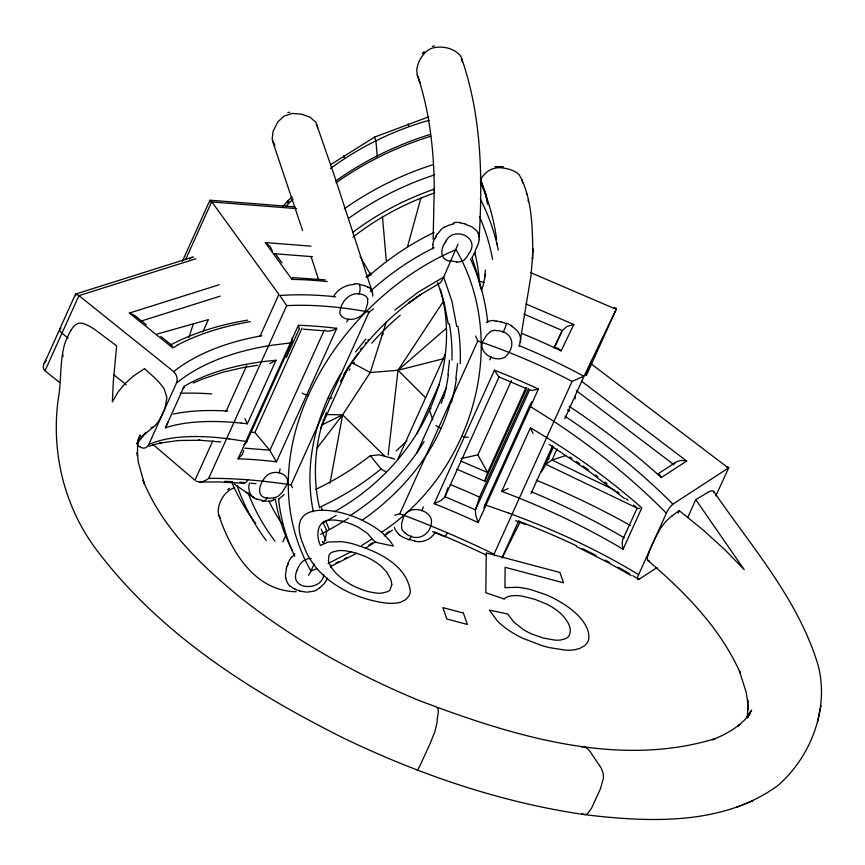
<?xml version="1.0" encoding="UTF-8"?>
<svg xmlns="http://www.w3.org/2000/svg" width="865" height="865" viewBox="0 0 865 865"><rect width="100%" height="100%" fill="white"/><g stroke="black" fill="none" stroke-linecap="round" stroke-linejoin="round"><path stroke-width="1.3" d="M434.284 188.289L433.127 239.162M209.881 200.485L210.271 201.967M447.259 532.764L445.237 536.462M532.808 250.904C532.364 225.484 531.878 197.155 519.087 174.568C514.47 170.232 508.004 168.578 501.873 167.864C493.039 166.621 484.411 171.886 480.626 179.769M532.548 257.316L530.948 275.794L519.292 346.454M713.863 492.563L713.322 490.877A20.09 4.714 -59.3 0 0 712.911 490.714L710.911 491.017A97.821 22.966 -59.3 0 0 707.905 492.347L695.763 499.635L687.599 517.724M479.178 237.248C482.767 177.303 481.61 115.834 461.672 58.528M71.081 330.106A72.909 56.387 80.2 0 0 67.903 336.301L66.778 338.723A78.899 61.026 80.2 0 0 64.659 344.021C59.577 362.067 61.588 381.443 58.139 399.835C50.884 453.822 65.124 509.863 98.859 552.886C162.177 635.667 252.71 692.735 344.8 738.721C421.017 775.202 502.078 802.807 585.897 814.819C650.134 822.431 723.518 825.567 778.251 785.258C811.143 756.356 829.492 708.284 818.063 665.12C798.395 599.542 751.75 547.069 713.787 491.547M372.696 296.198L372.75 295.289A17.776 12.272 -33 0 0 372.415 292.478M449.476 360.186L447.951 374.653M575.084 398.895L575.268 396.224M457.563 363.635L455.877 378.546M168.113 421.72L165.453 427.764L168.61 426.791A337.274 115.272 27.4 0 1 241.249 423.115M747.101 717.496L747.922 709.592L747.652 700.077L747.922 709.592M484.66 276.649L485.416 269.966M330.992 567.624L331.133 565.926A18.9 17.3 -10 0 0 331.133 565.332M388.125 455.033L398.03 370.252L443.075 301.842M299.333 328.689L298.349 325.359L238.037 458.818A335.004 139.892 24.3 0 1 276.465 461.834L336.745 328.322A335.004 139.892 24.3 0 0 298.328 325.294M520.471 341.87C521.671 335.371 517.183 329.446 511.799 326.386M261.879 335.728A347.265 177.206 20 0 0 173.649 371.582L78.672 295.397L75.806 293.97L75.688 295.852M329.998 483.157L342.616 414.865L370.252 372.523L386.406 321.639M433.073 244.676L432.857 248.677M817.49 722.221L821.026 705.429M747.241 717.539L748.095 713.679L747.165 717.334M485.654 274.173L483.038 285.558A7.915 0.746 -68.2 0 1 481.383 290.629M249.542 483.081C247.336 489.439 250.158 497.321 256.959 499.343M458.028 244.114L443.669 277.092A15.981 5.363 -75.1 0 1 440.523 282.455A11.342 3.806 -75.1 0 1 439.701 283.255L420.574 294.608L408.777 302.966L420.887 294.392C387.769 316.731 359.505 346.595 340.313 381.714M286.51 568.683L285.472 574.641A21.074 19.03 -15.1 0 0 285.742 578.274M407.599 246.428L420.833 198.247M322.569 422.542C314.406 450.124 312.946 479.815 319.563 507.874M442.934 397.986L441.28 403.458M450.546 402.614C436.868 451.011 403.036 491.817 362.197 520.222M323.002 421.104L323.445 419.666M188.905 337.512L193.436 323.575M447.854 487.871L444.967 496.715L475.447 509.788L479.567 497.148L528.591 388.558M456.731 469.187L484.778 481.21L487.611 472.539L525.888 387.747M323.467 420.974L326.332 412.594M137.07 443.204L140.195 434.998L137.751 443.496L138.768 437.409L137.535 446.459L137.503 455.844L137.221 452.482L138.389 462.548L144.304 483.567L142.963 480.216C162.404 528.31 201.08 565.364 240.492 597.618C294.63 640.403 355.526 674.17 419.19 700.531C511.312 735.477 617.318 768.671 715.29 738.624L712.479 739.726L722.762 735.282L731.974 730.146L740.116 724.308L737.78 726.265L744.679 719.918L750.452 712.922L746.982 717.691L751.599 710.165L748.225 716.836M287.342 566.143L288.24 563.937M296.76 570.965C298.966 564.78 303.669 557.633 311.173 558.595M292.64 277.903L292.067 279.211M748.171 716.577L749.987 712.057L747.522 717.853M477.383 246.071L475.339 250.439M323.769 574.793C322.039 591.098 290.813 590.406 296.079 572.954A31.919 26.458 -22.9 0 1 296.814 570.976M75.396 294.338L47.316 356.802C46.007 360.197 40.547 367.074 45.002 370.793L59.728 382.611M381.454 532.343C471.382 473.447 510.988 344.854 456.071 249.617C339.999 298.306 242.546 449.238 310.924 571.095A11.526 3.871 -75.1 0 1 308.513 575.268M340.994 373.529C316.039 414.432 303.377 464.289 313.357 511.799M45.002 370.793L78.942 295.614L195.847 258.776M182.385 261.262L209.946 200.226M185.629 259.489L211.709 201.718L210.217 200.226L294.987 206.876M139.762 446.654A8.39 6.488 80.2 0 0 148.694 444.653L176.417 383.13L177.92 381.919A339.491 173.952 19.9 0 1 271.437 345.34L291.473 342.778L246.86 441.582A7.839 5.968 81.6 0 1 243.93 444.632M202.853 331.89L208.4 319.607L157.052 334.063M165.453 427.764L184.159 386.341L187.813 384.255A337.274 165.118 21 0 1 269.329 360.921L276.054 360.251L247.358 423.785L241.238 423.104M212.758 440.891L194.971 480.28L153.159 444.642M226.089 411.351L246.655 365.808M259.997 336.269L278.887 294.414L211.903 201.956L296.641 208.627M196.031 481.081C200.215 483.297 205.189 480.983 208.66 478.41L286.672 305.637L279.817 295.506A340.432 166.577 28.9 0 1 335.631 296.771M286.283 357.613L299.258 328.873M244.622 448.146L269.631 450.157L254.905 432.511L302.058 328.073M292.413 487.709L291.018 484.887L369.031 312.114L373.496 308.935M320.634 428.337L348.606 366.371M282.823 541.955L285.937 535.046M314.157 563.926L310.924 571.095L316.677 568.683M397.9 459.077L445.075 354.574M416.962 433.689L439.117 384.611M416.649 453.476L446.102 388.234M394.721 515.226L399.781 513.767L477.794 340.994L475.609 336.053M434.176 503.711L494.456 370.198A335.004 139.892 24.3 0 1 538.419 389.045L478.14 522.568A335.004 139.892 24.3 0 0 434.176 503.711L441.064 500.446L444.794 497.17L499.192 376.664M460.786 461.034L487.611 472.539L477.891 454.86L511.475 380.492M484.778 481.21L526.936 387.834M555.287 345.968L561.926 331.273L554.011 347.698M532.007 401.587A7.839 1.838 -59.3 0 0 529.51 406.02L484.941 504.803L508.804 513.129M501.765 491.342L530.45 427.797L537.889 432.23A337.274 147.764 30.2 0 1 636.737 503.462L641.787 507.852L623.081 549.275L617.545 545.988A337.274 132.626 18.5 0 0 509.799 494.423L501.765 491.342L508.144 488.574M494.704 555.763L494.023 554.184L572.035 381.411L583.778 376.221A340.432 174.633 24.6 0 0 519.011 345.568M502.068 557.698L518.74 520.762M530.959 493.688L552.638 445.68M564.867 418.595L584.318 375.518L616.215 309.324L530.829 272.702M553.438 447L545.145 465.478A7.947 1.871 -59.3 0 1 541.317 471.814M585.854 375.313L589.584 367.063A7.947 1.871 -59.3 0 0 590.373 362.23M586.329 375.529L616.345 309.043L616.064 308.048L614.215 307.724M557.017 449.011L552.032 460.061L545.674 464.202L636.294 507.712M638.997 579.215A8.39 1.968 -59.3 0 1 638.586 574.738L666.374 513.226A8.39 1.968 -59.3 0 1 672.84 504.263M678.106 513.064L679.209 510.62L703.375 530.191L725.259 550.097L744.224 569.657L695.763 499.635M715.766 495.948L728.817 467.651M652.48 543.977L652.751 543.371A73.103 17.17 -59.3 0 1 655.486 537.522L660.352 528.569L665.12 522.244A24.134 5.666 -59.3 0 1 666.147 521.152L669.24 518.232A95.561 22.436 -59.3 0 1 672.148 515.821M287.18 202.907L288.305 200.464L292.143 196.798M137.243 443.258L139.881 437.517L138.184 440.718M435.3 238.221L436.317 236.177M521.649 333.371A364.306 186.883 24.6 0 1 553.946 347.481L561.115 350.876L573.83 324.494L525.985 303.972M502.197 557.795L520.168 521.909M44.126 363.603L46.245 360.64M444.729 243.238C440.22 249.542 440.285 260.311 450.124 261.068M333.36 296.836C337.426 289.407 345.568 284.758 353.969 284.477M424.088 441.528C405.966 472.009 379.389 496.748 349.752 515.897M71.103 330.127C73.244 326.246 77.126 322.126 82.024 323.24A20.09 15.538 80.2 0 1 83.483 323.575L88.619 325.77A97.821 75.666 80.2 0 1 94.847 329.565L116.645 345.859L113.337 381.422L112.353 401.879L117.683 392.569L124.852 383.768L133.74 375.81L144.39 368.75M445.799 241.346C453.541 225.387 481.524 237.615 468.635 253.834A22.836 19.495 -16.3 0 1 464.483 259.63M435.117 532.364C431.17 539.414 422.639 543.058 414.789 541.252M471.987 257.435L474.658 253.294M136.811 443.972L145.579 432.868L141.817 436.555L155.365 425.439L159.084 420.65A70.346 54.409 80.2 0 0 162.263 414.476L162.825 413.275A73.103 56.549 80.2 0 0 165.204 407.339L166.902 397.543L164.35 389.272A24.134 18.673 80.2 0 0 163.334 387.639L159.603 382.914A95.561 73.914 80.2 0 0 155.549 378.643L144.552 368.652M437.636 233.95L441.41 229.268A21.074 17.7 -5.8 0 1 444.415 226.922M673.619 464.3C676.571 460.407 682.236 459.866 686.669 461.045L661.368 477.512L654.773 471.641A371.463 164.739 32 0 0 569.105 406.291M291.938 557.255L294.846 553.849M355.569 351.914L365.733 339.242M317.228 447.897L342.616 414.865L384.784 456.19M360.435 349.546L361.635 347.989M422.434 53.652L424.131 51.478M365.333 343.394L365.96 342.627M285.645 206.519L293.116 199.004M367.863 340.356L368.501 339.599M437.139 707.927C440.015 709.051 436.793 717.939 437.139 721.442A95.604 12.207 -69.1 0 1 436.901 723.129L434.836 731.801L430.089 743.63L419.298 767.104L417.46 770.088L416.638 769.493M282.887 206.248L288.305 200.464L289.018 202.518M284.131 494.704L278.671 499.137M424.769 52.906L427.883 50.311A16.003 13.581 -20 0 1 432.316 48.116C441.81 45.553 453.595 47.867 460.169 55.511A16.003 13.581 -20 0 1 461.91 59.339L462.288 61.945M396.321 450.816L406.896 440.815M366.003 277.395L370.793 272.994M370.274 291.343C389.445 274.054 410.832 259.143 434.014 247.758M367.982 276.811C387.877 259.1 410.086 243.908 434.154 232.447M445.626 328.884L398.03 370.252L370.252 372.523L351.471 362.392M170.405 345.049C174.449 344.875 169.799 350.974 177.66 344.951M394.829 310.07L418.228 292.143L443.669 277.092L451.887 301.085L456.709 326.505M672.148 515.821L679.209 510.62M352.963 237.14C377.475 218.012 405.274 203.221 434.598 192.938M276.054 360.251L269.772 363.635M330.517 168.48C359.991 146.747 393.986 130.161 429.267 120.257M385.952 533.705L389.261 531.326M227.592 489.677L229.441 488.347M238.037 458.818L242.351 454.525L243.844 450.222M384.287 535.954L392.45 530.169M335.89 180.904C364.522 160.501 396.505 144.909 430.067 134.475M330.538 164.707L374.534 137.124L428.132 117.034M371.734 539.09L361.721 545.491M675.284 462.602L657.562 474.139M657.054 567.548L638.943 579.334A347.265 133.783 16.8 0 0 632.845 575.647M581.475 746.938L584.524 746.473L588.503 749.62A95.572 50.17 -82.2 0 1 589.908 751.263L601.326 768.261L603.197 773.483L603.446 778.132L600.418 788.858L591.487 808.343L587.151 814.214L583.67 814.495M365.344 548.356L375.994 541.598M368.868 545.069L372.361 542.874M490.487 331.641L486.876 334.928A28.459 25.42 0.3 0 0 484.692 338.41C474.615 350.812 494.142 363.365 504.771 357.234C516.427 347.384 513.691 331.068 496.099 330.538M336.745 328.322C333.241 330.538 327.294 332.495 324.31 330.073L269.848 450.438L276.465 461.834M334.29 511.756C411.621 469.1 465.121 378.492 440.458 289.353M356.499 553.373L330.408 566.607M317.379 589.606L316.06 590.319A15.289 14.132 -31.4 0 1 313.952 591.173L306.934 592.19L299.766 591.13M351.417 551.556L328.062 563.591M344.454 558.844L347.233 557.406M171.227 344.594C195.133 332.192 221.235 324.451 247.758 320.137M336.009 563.039L338.831 561.666M322.137 424.802L342.616 414.865L326.462 414.519M546.885 459.542L549.264 458.396M153.17 426.986L151.04 427.699M148.65 444.621L149.85 444.091A339.491 107.292 28.3 0 1 229.193 438.901M193.273 383.044L202.259 379.14L221.84 372.501L242.178 367.766L257.619 365.3M554.898 347.914L557.979 348.13L561.115 350.876M736.558 807.283L752.928 800.817M636.921 508.62L622.584 539.944L622.151 544.063L623.081 549.275M149.05 446.329L153.408 444.805M566.078 455.401L552.032 460.061L615.047 490.325M538.419 389.045L531.856 390.504L529.748 389.553L475.372 509.993L475.707 515.021L478.14 522.568M75.612 294.046L192.127 257.305M172.578 347.73L129.372 313.065L219.267 284.726M140.033 321.423L220.24 296.144M152.597 445.064L161.474 442.675L159.863 443.064L178.493 440.501L200.15 440.242L198.723 440.166L220.748 441.961M443.637 358.683L398.03 370.252L425.623 397.792M272.972 500.5L271.772 500.77M461.023 458.601L477.891 454.86M432.435 46.321L434.457 45.877M287.84 112.677L289.851 112.245M639.776 508.263L636.91 508.761M438.912 283.698L438.231 283.601A5.244 1.762 -75.1 0 1 437.96 283.288M494.823 166.642L503.387 166.696M453.282 223.538L453.974 223.44M657.843 474.204L659.854 474.917L661.368 477.512M649.085 560.563L648.328 560.617A24.134 5.666 -59.3 0 1 647.842 560.509L647.171 557.925L649.496 550.875A70.346 16.521 -59.3 0 1 652.221 544.582M273.589 497.851C254.418 501.073 257.824 484.422 266.755 475.653C275.557 467.706 295.041 475.361 284.488 488.487A28.459 21.733 -32.8 0 1 282.379 492.088L278.854 495.753A8.845 6.477 -32.5 0 1 273.621 497.71M182.991 388.169L184.04 387.682L184.159 386.341M573.83 324.494L566.986 326.473L562.315 330.538L524.028 314.125M727.033 467.154L728.73 467.284M199.469 481.978L219.775 481.956L243.151 483.232M494.293 320.969L496.24 321.045M266.95 501.213L261.825 500.684A7.915 4.293 -79.7 0 0 267.22 497.613M292.727 277.611L325.218 279.86M303.345 329.176L322.775 330.7M327.251 281.579A364.306 178.266 28.9 0 0 298.09 279.546L291.97 279.406L265.274 242.557L310.989 246.157M273.643 253.64L312.481 256.689M367.712 299.009A8.845 6.725 -36.9 0 0 364.889 295.668C352.109 288.672 339.815 301.269 339.891 313.66C345.34 324.44 364.868 318.947 366.436 306.999A28.459 21.722 -32.8 0 0 367.625 303.247L367.679 299.031M296.165 591.703C254.115 591.141 230.523 550.064 218.726 514.891M229.149 438.869L246.86 441.582M525.585 388.255L498.813 376.859M129.372 313.065L134.021 315.011L137.07 317.887M500.857 321.769L506.447 323.651A7.915 1.135 -66.9 0 1 503.052 332.42M478.778 281.071A10.012 6.217 31.3 0 0 479.383 281.233L484.335 282.606M391.802 458.147L379.184 454.806L370.404 455.736L381.022 468.971A246.168 208.13 -19 0 1 319.574 507.268M364.327 285.526L359.386 284.607A7.915 4.022 -84.6 0 1 359.062 294.186M465.392 224.294L471.879 226.846L476.68 230.76A15.289 11.699 -5 0 1 477.718 232.285L478.237 233.345M498.716 376.837L494.456 370.198M404.82 532.699C416.984 543.598 432.295 534.484 431.451 519.627C427.84 507.377 405.253 504.922 402.733 519.876A28.459 25.431 0.3 0 0 401.62 523.747L401.663 528.364A8.845 7.817 5.5 0 0 404.885 532.613M504.09 598.969L485.827 592.72L486.26 552.919L559.904 572.468L563.526 582.826L505.128 567.31L504.944 587.659L517.335 587.281A48.818 20.392 24.3 0 1 531.337 589.768L545.566 594.547A46.58 19.452 24.3 0 1 556.692 599.856L563.05 603.619A55.803 23.301 24.3 0 1 569.138 607.792L571.03 609.23A50.689 21.171 24.3 0 1 579.063 616.496C584.567 622.551 589.8 630.455 588.73 639.019A60.139 25.117 24.3 0 1 584.772 645.582L579.755 648.447L574.479 649.82A49.359 20.609 24.3 0 1 565.872 650.199L549.599 647.658A75.104 31.367 24.3 0 1 541.404 645.42L522.687 638.24A47.824 19.971 24.3 0 1 510.404 631.374A49.878 20.836 24.3 0 1 506.706 628.844A47.499 19.841 24.3 0 1 497.451 621.048L489.385 610.095L507.658 614.009L513.788 621.989L523.26 629.504A29.399 12.283 24.3 0 0 532.105 634.153L543.48 638.078L554.865 640.111A32.113 13.408 24.3 0 0 561.277 639.884L565.375 638.694A36.763 15.354 24.3 0 0 568.889 636.045C573.3 627.893 566.186 618.68 560.379 613.242A32.405 13.526 24.3 0 0 554.173 608.441A30.61 12.78 24.3 0 0 546.842 604.192L534.981 599.359L522.525 596.201A32.405 13.526 24.3 0 0 513.269 595.639A37.346 15.592 24.3 0 0 504.046 598.948M515.659 520.73L525.725 524.568M432.532 531.564L445.183 536.884M576.404 546.507L607.89 562.423L631.255 575.658M265.274 242.557L270.194 246.557L272.486 251.261M367.776 286.942L369.041 287.71M529.553 405.999L551.048 419.557A339.491 150.737 32.2 0 1 664.234 511.053L666.374 513.226M638.608 574.717L636.164 573.225A339.491 130.507 16.7 0 0 508.782 513.15M583.248 814.268L582.048 813.414M549.221 444.534L588.265 470.744L624.671 498.662M234.123 483.924L253.186 497.245M245.79 492.034L253.996 497.829M590.46 363.332L728.416 468.019L672.894 504.154A347.265 154.013 32 0 0 564.899 416.184M581.572 381.227L686.669 461.045M576.339 390.612L673.543 464.418M135.664 316.255L146.412 324.851M68.119 338.139L61.966 333.198A7.915 3.309 24.3 0 1 61.058 328.084M113.823 374.794L126.225 384.752M137.6 445.075L139.708 446.762M160.814 336.399L171.324 344.854M399.641 534.981L398.224 533.759M647.258 559.936C684.28 591.606 719.994 627.503 740.094 672.613L739.434 671.056L746.16 692.216L747.717 702.391M290.143 586.286L289.689 585.865A17.614 15.678 -38.7 0 1 285.882 578.242M274.94 145.406L272.161 139.308L272.994 131.523L277.827 121.846L284.271 115.964L292.37 113.466L301.107 114.072L310.005 117.143L315.898 122.354L334.485 176.006L372.134 291.559M275.319 253.694L282.001 262.906M137.124 317.963L137.546 318.752M533.024 433.484L530.45 427.797M360.11 256.537L370.89 275.167M244.957 418.617L247.358 423.785M292.046 550.194C284.055 534.267 278.411 517.151 275.438 499.57M294.76 556.195C286.11 538.116 280.595 518.557 278.53 498.629M470.441 258.83C479.697 278.919 485.395 300.577 487.774 322.548M322.991 522.319L323.596 523.649M323.899 524.309L326.321 529.607M286.639 305.572L286.672 305.637A332.841 163.409 29 0 1 369.031 312.114M322.386 541.382C323.834 547.664 326.678 533.11 326.602 531.359A5.341 1.795 -75.1 0 0 326.321 529.607M437.766 282.779L444.232 302.955L448.275 324.072M472.063 257.856L477.394 274.356L480.864 288.921M480.367 179.206L486.303 195.739L487.86 203.48M480.648 179.92L486.303 195.739M432.814 419.795L429.581 410.626A7.915 3.309 24.3 0 1 431.073 408.237M408.042 124.03L408.777 126.139M374.534 137.124L375.94 141.114L377.335 157.225M343.61 155.905L344.357 158.046M272.572 141.168L301.02 225.808M417.341 75.277L419.947 82.802L418.898 79.634C430.273 115.65 434.122 153.602 434.306 191.241M318.493 279.427L311.043 256.429M301.388 226.944L302.512 230.414M317.098 125.014L317.606 127.836M522.092 179.531L522.622 182.839M526.331 192.938L526.731 194.582M528.061 200.031L528.461 201.664M485.806 194.928L487.59 204.183M63.004 356.596L62.745 354.445M496.899 242.935L497.061 244.417M382.438 216.293L386.266 260.592M342.064 521.227A31.324 13.083 24.3 0 0 328.873 520.222C316.428 521.606 316.028 536.57 320.483 545.469L328.105 542.02L341.156 541.674A48.905 20.425 24.3 0 1 351.266 543.404C375.086 550.313 406.485 563.623 410.345 591.238A63.513 26.523 24.3 0 1 409.026 595.844L405.901 599.542L401.122 602.018A47.337 19.765 24.3 0 1 394.721 603.229A48.786 20.371 24.3 0 1 386.904 603.186C352.142 598.883 315.011 579.647 303.269 544.582C283.677 497.872 339.534 508.382 363.246 520.838A42.515 17.754 24.3 0 1 374.058 526.828A42.374 17.7 24.3 0 1 383.141 533.629L390.039 540.939L393.413 546.107L375.14 542.193L367.571 533.5L358.845 527.574A26.642 11.126 24.3 0 0 351.147 524.006L345.697 522.179A34.546 14.424 24.3 0 0 342.075 521.238M411.199 535.846A7.915 0.865 -71.2 0 1 408.886 539.728L403.468 537.468A25.669 23.777 -1.3 0 1 399.598 535.035M423.32 506.858A7.915 0.908 -70.9 0 1 421.861 510.847M414.865 540.83A35.735 32.156 4.5 0 1 409.048 539.327M398.376 533.619A16.359 15.256 4.5 0 1 394.332 527.326M280.109 468.83A7.915 4.26 -80.1 0 1 278.898 472.885M262.041 500.219A35.735 26.685 -35 0 1 257.165 499.019M275.665 498.91A16.359 12.488 -41.9 0 1 272.94 499.981M271.178 501.008A25.669 20.122 -39.5 0 1 268.074 501.322M348.357 319.044A7.915 4.033 -84.1 0 1 346.476 321.845M354.131 283.839A35.735 26.599 -34.6 0 1 359.613 284.088M369.29 287.504A16.359 11.375 -31 0 1 372.231 292.543M364.262 285.623A25.669 18.446 -28.9 0 1 367.712 287.007M490.412 331.533A8.845 8.055 2.8 0 1 496.099 330.484M491.32 357.007A7.915 1.125 -67.3 0 1 489.687 359.872M506.652 323.24A35.735 32.07 4.7 0 1 512.069 326.029M486.411 322.202A16.359 14.143 10.3 0 1 494.272 320.45M496.229 321.175A25.669 22.101 5.7 0 1 500.813 321.888M370.307 455.639A253.207 213.99 -18.9 0 1 315.541 489.471M282.217 524.255A254.732 215.071 -19.3 0 1 268.853 500.889M391.921 458.309A9.396 2.476 21.3 0 1 394.7 459.196M386.439 471.782A9.937 1.838 18.7 0 1 380.924 468.938M274.983 541.144A270.788 228.63 -19.3 0 1 247.931 492.585M266.269 540.528A278.735 235.604 -19.1 0 1 237.021 485.481M255.759 523.541A287.039 242.622 -19.1 0 1 231.701 482.238M474.755 252.331A254.732 215.071 -19.3 0 1 479.405 281.298M349.233 217.915A270.788 228.63 -19.3 0 1 434.652 174.838M352.552 232.512A254.397 214.801 -19.3 0 1 433.397 189.435M344.313 208.8A278.735 235.356 -19.1 0 1 432.511 164.837M336.063 182.753A286.358 241.8 -19.1 0 1 430.738 136.292M479.437 216.445A270.788 228.63 -19.3 0 1 492.585 259.295M480.28 198.972A279.049 235.345 -19.5 0 1 498.272 250.126M480.291 182.039A286.704 241.811 -19.5 0 1 496.64 239.421M252.31 432.24A374.567 156.414 24.3 0 1 254.905 432.511M450.233 484.541A374.567 156.414 24.3 0 1 479.567 497.148M224.781 481.351A340.842 116.224 20 0 1 232.609 481.762M239.594 482.238A340.842 116.224 20 0 1 244.644 482.638M250.796 483.2A340.842 116.224 20 0 1 255.975 483.719M247.833 479.805A7.915 4.693 -85.5 0 1 241.616 482.389M208.66 478.41A332.96 112.926 19.9 0 1 291.029 484.887M180.147 393.283A377.583 129.728 27.3 0 1 211.709 393.921M173.606 371.701A8.39 6.488 80.2 0 1 176.46 383.163M189.684 259.067A7.947 6.141 80.2 0 1 193.522 257.056M292.132 337.901A7.839 6.066 80.2 0 1 291.537 342.821M173.238 414.162A345.103 118.57 27.3 0 1 227.873 411.07M177.671 344.962A371.463 189.554 20 0 1 250.342 321.65M468.214 437.171A7.915 3.309 24.3 0 1 462.245 436.22M448.351 374.696A223.029 198.918 -1.2 0 1 443.583 398.127M449.378 323.856A234.415 206.4 -13.4 0 1 451.952 360.11M441.118 428.337A7.915 3.298 24.4 0 1 435.949 425.45M456.385 378.6A236.069 210.011 -2.6 0 1 451.335 402.787M457.963 326.278A245.173 215.201 -13.8 0 1 460.212 363.57M336.215 515.432A226.208 152.078 -22 0 1 322.018 523.314M329.046 528.947A226.208 181.282 7 0 1 325.867 521.033M322.299 510.318A226.208 181.282 7 0 1 321.521 507.604M348.357 518.297A232.544 154.63 -22.6 0 1 320.656 534.278M308.578 395.424A7.915 3.309 24.3 0 1 302.123 393.067M349.222 370.198A223.029 171.724 -32.2 0 1 350.055 368.89M353.471 363.711A223.029 171.724 -32.2 0 1 354.347 362.424M381.595 335.652A234.415 193.165 -27.7 0 1 383.271 333.922M331.944 397.835A7.915 3.309 24.2 0 1 327.921 398.278M343.719 374.426A236.069 183.099 -31.5 0 1 358.261 353.201M371.755 343.146A245.173 202.356 -27 0 1 400.225 315.238M325.975 540.463A232.544 186.678 8.3 0 1 321.196 528.991M569.84 456.969A345.103 151.051 30.1 0 1 572.035 458.439M576.382 461.402A345.103 151.051 30.1 0 1 579.637 463.651M582.859 465.9A345.103 151.051 30.1 0 1 588.2 469.684M595.596 475.036A345.103 151.051 30.1 0 1 597.693 476.572M604.938 482.01A345.103 151.051 30.1 0 1 606.992 483.567M617.113 491.45A345.103 151.051 30.1 0 1 619.102 493.039M626.001 498.629A345.103 151.051 30.1 0 1 627.958 500.24M633.731 505.074A345.103 151.051 30.1 0 1 637.537 508.317M531.186 491.698A345.103 135.913 18.7 0 1 624.216 537.803M536.246 480.183A377.583 148.715 18.7 0 1 630.39 525.488M518.773 521.227A347.265 133.783 16.8 0 1 576.533 545.804M582.372 548.605A347.265 133.783 16.8 0 1 596.126 555.438M605.078 560.087A347.265 133.783 16.8 0 1 609.49 562.434M618.161 567.191A347.265 133.783 16.8 0 1 629.752 573.819M483.968 508.133A7.839 1.676 -59.9 0 1 485.179 504.641M673.24 464.959A7.915 6.942 56.9 0 1 673.392 464.667M567.537 409.696A379.248 168.015 31.8 0 1 569.592 411.059M434.803 532.051A340.842 108.157 24 0 1 486.465 555.189M477.794 340.994A332.841 171.465 24.6 0 1 572.035 381.411M399.781 513.767A332.939 104.86 24 0 1 494.034 554.184M418.844 78.283A16.035 13.602 -20 0 1 417.103 74.455L416.757 69.989A33.605 28.513 -20 0 1 424.802 52.927M444.794 243.26A31.919 26.437 -22.8 0 1 445.864 241.378M456.677 261.781A25.388 20.111 -12.7 0 1 450.362 260.646M464.537 259.705A10.185 8.423 -16 0 1 456.612 262.052M460.029 222.986A31.637 26.685 -19.3 0 1 465.511 224.035M453.93 222.608A22.695 18.435 -15.9 0 1 460.169 222.532M444.761 227.257A17.614 12.975 -12.5 0 1 453.336 224.057M435.949 236.048A31.702 27.302 -2.3 0 1 437.214 233.766M432.63 244.709A35.292 25.982 -29.5 0 1 434.825 238.156M475.296 251.574A29.345 26.004 11.2 0 1 474.009 253.737M479.221 239.616A33.908 25.691 -26.9 0 1 477.448 246.071M478.907 235.561A19.041 14.651 -23.1 0 1 479.037 239.162M478.28 233.323A20.23 15.732 -15.6 0 1 478.929 235.55M234.772 487.795A16.035 13.462 -18.6 0 0 229.376 490.228L225.527 493.547A33.605 28.231 -18.6 0 0 218.164 510.599L218.488 514.08A16.003 13.44 -18.6 0 0 220.218 517.875M299.885 590.86A31.637 26.718 -19.4 0 1 294.835 589.119M294.911 588.979A22.695 19.679 -24.8 0 1 290.294 586.146M286.218 568.629A31.702 28.718 -8.2 0 1 287.018 566.056M287.796 563.861A35.292 27.615 -37 0 1 291.44 557.049M327.511 578.166A33.908 27.247 -34.5 0 1 323.596 584.405M322.937 584.675A19.041 15.786 -33 0 1 319.715 587.789M319.693 587.757A20.23 17.657 -31.3 0 1 317.26 589.411M391.791 584.654L390.018 589.854A33.303 13.905 24.3 0 1 387.315 591.768L381.487 593.174A28.491 11.894 24.3 0 1 375.356 592.968L369.614 591.898A33.13 13.829 24.3 0 1 351.006 584.654A32.502 13.57 24.3 0 1 341.632 578.371L336.853 574.057A47.597 19.873 24.3 0 1 329.251 563.266A50.246 20.987 24.3 0 1 328.451 560.628L328.992 555.092A32.719 13.667 24.3 0 1 332.549 552.043L338.539 550.616A31.767 13.267 24.3 0 1 346.141 550.908L352.109 552.065A41.412 17.289 24.3 0 1 357.061 553.427L364.943 556.336A29.497 12.315 24.3 0 1 373.539 560.779L374.869 561.612A32.405 13.537 24.3 0 1 378.719 564.304A31.529 13.17 24.3 0 1 382.125 567.137L386.687 572.089L390.331 578.426A65.74 27.453 24.3 0 1 391.391 581.712L391.791 584.654M532.872 249.152L532.483 259.046L532.872 249.152M463.359 613.047L442.858 607.608L446.837 618.994L467.349 624.443L463.359 613.047"/></g></svg>
